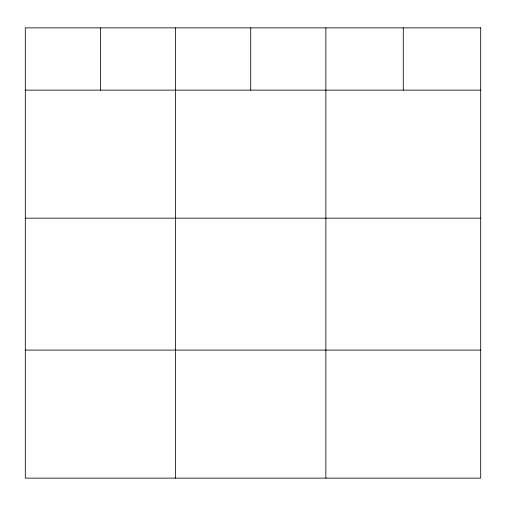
<?xml version="1.0" encoding="UTF-8"?>
<svg xmlns="http://www.w3.org/2000/svg" width="506" height="506" viewBox="0 0 506 506"><rect width="100%" height="100%" fill="white"/><g stroke="black" fill="none" stroke-linecap="round" stroke-linejoin="round"><path stroke-width="0.76" d="M25.3 90.138L480.7 90.138M25.3 218.175L480.7 218.175M25.3 350.095L480.7 350.095M403.282 27.868L403.282 90.138M325.864 27.868L325.864 478.132M250.723 27.868L250.723 90.138M175.582 27.868L175.582 478.132M100.441 27.868L100.441 90.138M480.7 27.868L25.3 27.868L25.3 478.132L480.7 478.132L480.7 27.868"/></g></svg>
